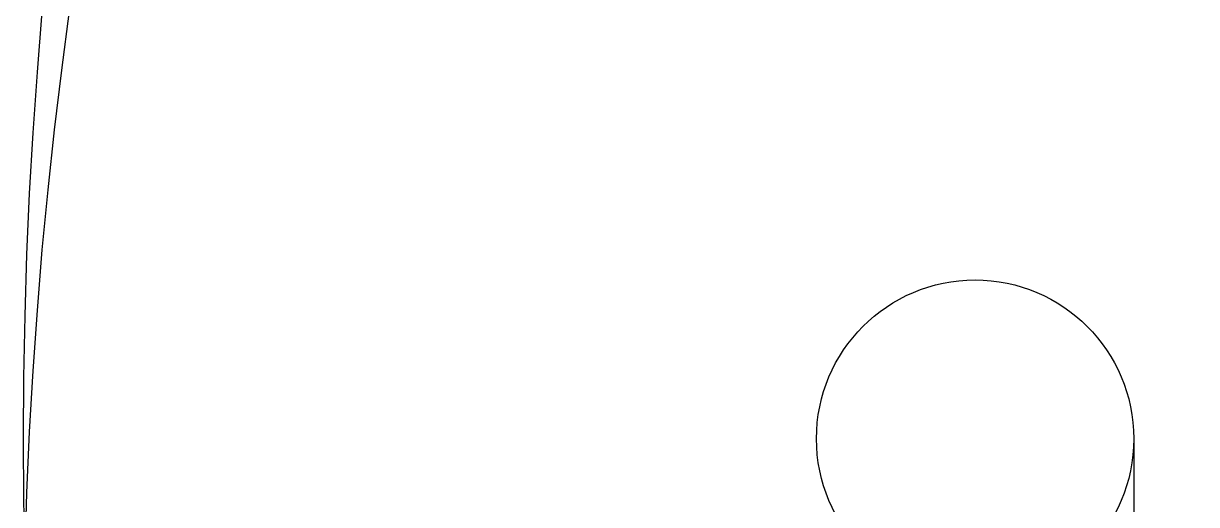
# Model space of a CAD drawing. Extents: x -60 to 60, y 140 to 264.
# Drawn here: x -60 to -45.21, y 202.67 to 208.73 of the extents above; entities that cross this region are included whole.
import ezdxf

# ---------------------------------------------------------------- set-up
doc = ezdxf.new("R2010")
doc.units = 0
doc.layers.add('Cut051011', color=7, linetype='CONTINUOUS')

msp = doc.modelspace()

# ---------------------------------------------------------------- linework, layer by layer
at = {"layer": 'Cut051011'}
msp.add_line((-46, 203.5, 600), (-46, 200.5, 600), dxfattribs=at)
msp.add_line((-46, 203.5, 600), (-46, 200.5, 600), dxfattribs=at)
for centre, radius in [((0, 203.5), 60), ((0, 203.5), 60), ((0, 200.5), 60), ((0, 200.5), 60), ((-48, 203.5), 2), ((-48, 203.5), 2)]:
    msp.add_circle(centre, radius, dxfattribs=at)

doc.saveas('drawing.dxf')
